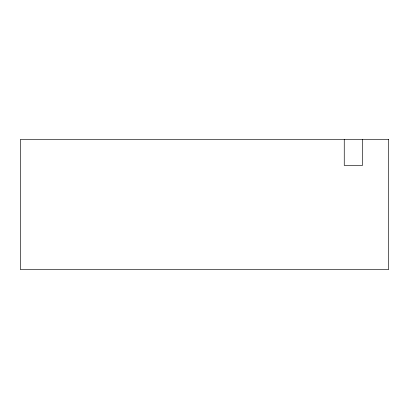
<?xml version="1.0" encoding="UTF-8"?>
<svg xmlns="http://www.w3.org/2000/svg" width="409" height="409" viewBox="0 0 409 409"><rect width="100%" height="100%" fill="white"/><g stroke="black" fill="none" stroke-linecap="round" stroke-linejoin="round"><path stroke-width="0.61" d="M362.497 139.362L362.497 165.42L344.255 165.42L344.255 139.362M388.55 139.362L20.45 139.362L20.45 269.638L388.55 269.638L388.55 139.362"/></g></svg>
